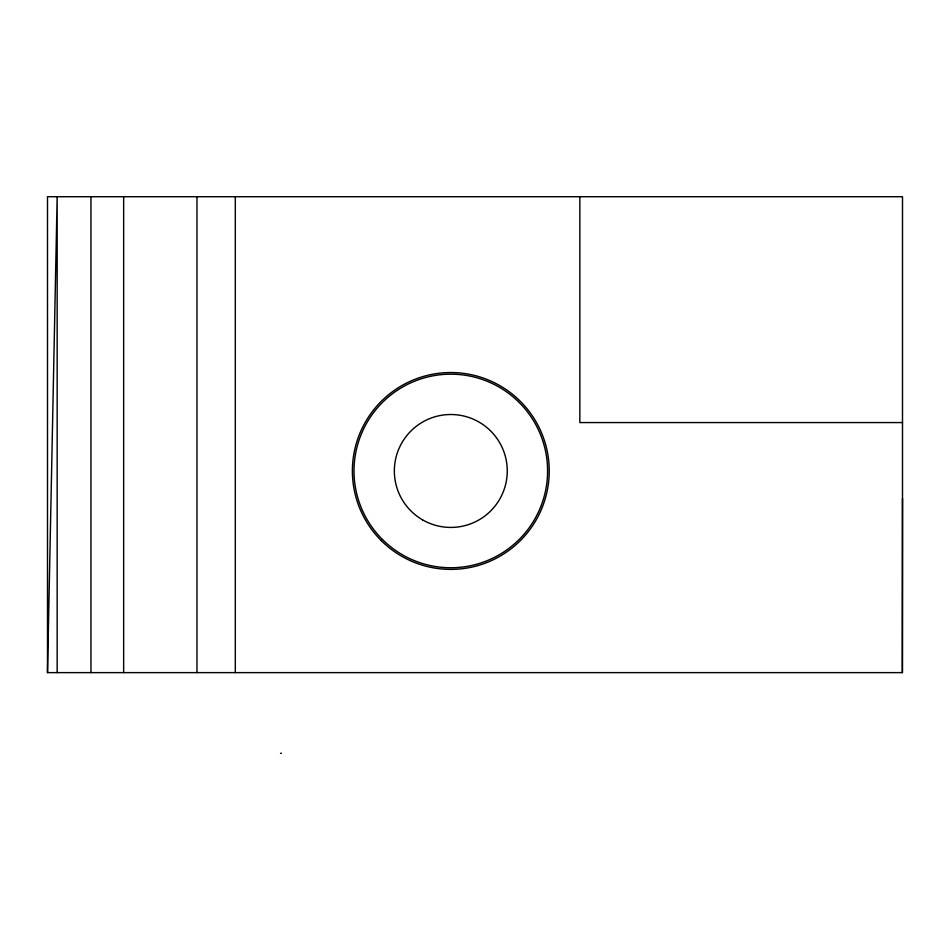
<?xml version="1.0" encoding="UTF-8"?>
<svg xmlns="http://www.w3.org/2000/svg" width="950" height="950" viewBox="0 0 950 950"><rect width="100%" height="100%" fill="white"/><g stroke="black" fill="none" stroke-linecap="round" stroke-linejoin="round"><path stroke-width="1.43" d="M47.5 672.624L47.5 196.721L902.5 196.721L902.5 672.624L47.5 672.624L57.166 196.721L57.166 672.624M902.5 422.572L579.856 422.572L579.856 196.721M902.5 498.394L902.286 672.624M280.535 753.279L281.414 753.279M235.303 196.721L235.303 672.624M196.971 196.721L196.971 672.624M123.654 196.721L123.654 672.624M90.962 196.721L90.962 672.624M381.211 540.562A98.42 98.42 0 0 0 545.87 496.434A98.42 98.42 0 0 0 425.327 375.903A98.42 98.42 0 0 0 381.211 540.562M422.572 519.864A56.466 56.466 0 0 0 507.264 470.963A56.466 56.466 0 0 0 422.572 422.073A56.466 56.466 0 0 0 422.572 519.864M382.363 539.41A96.793 96.793 0 0 0 544.291 496.019A96.793 96.793 0 0 0 425.754 377.471A96.793 96.793 0 0 0 382.363 539.41"/></g></svg>
